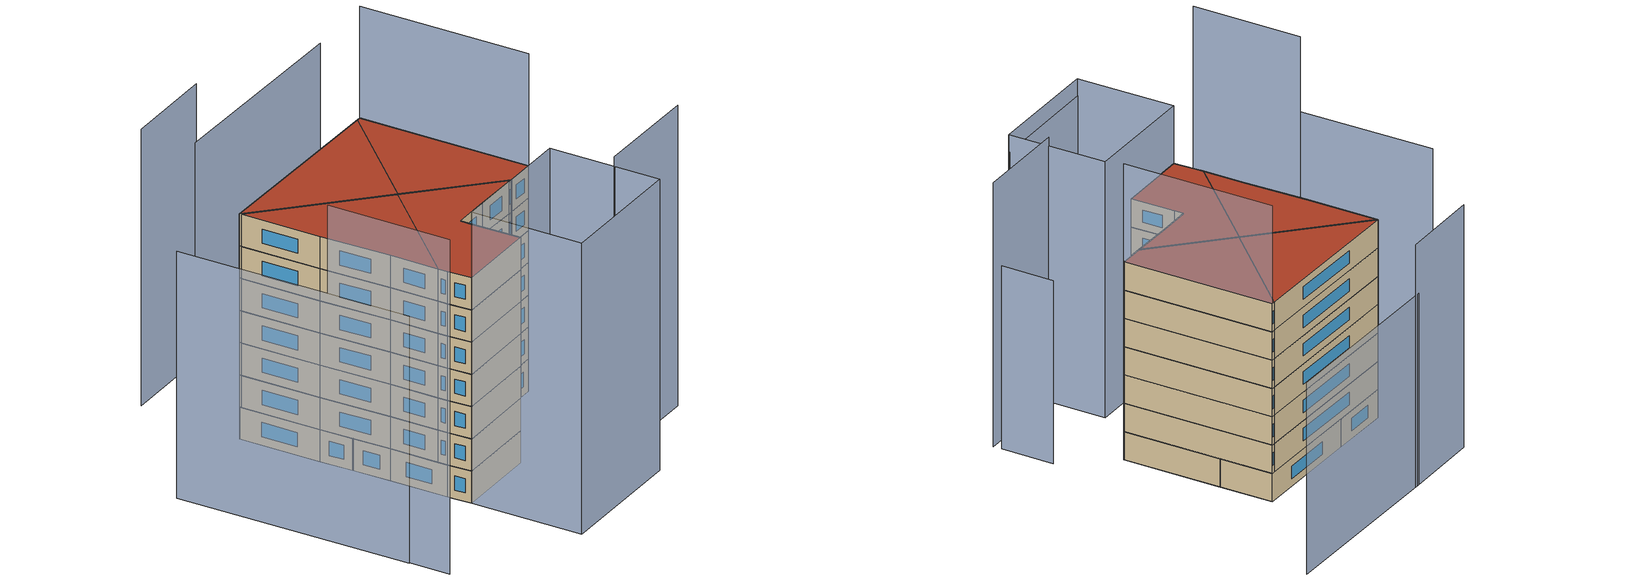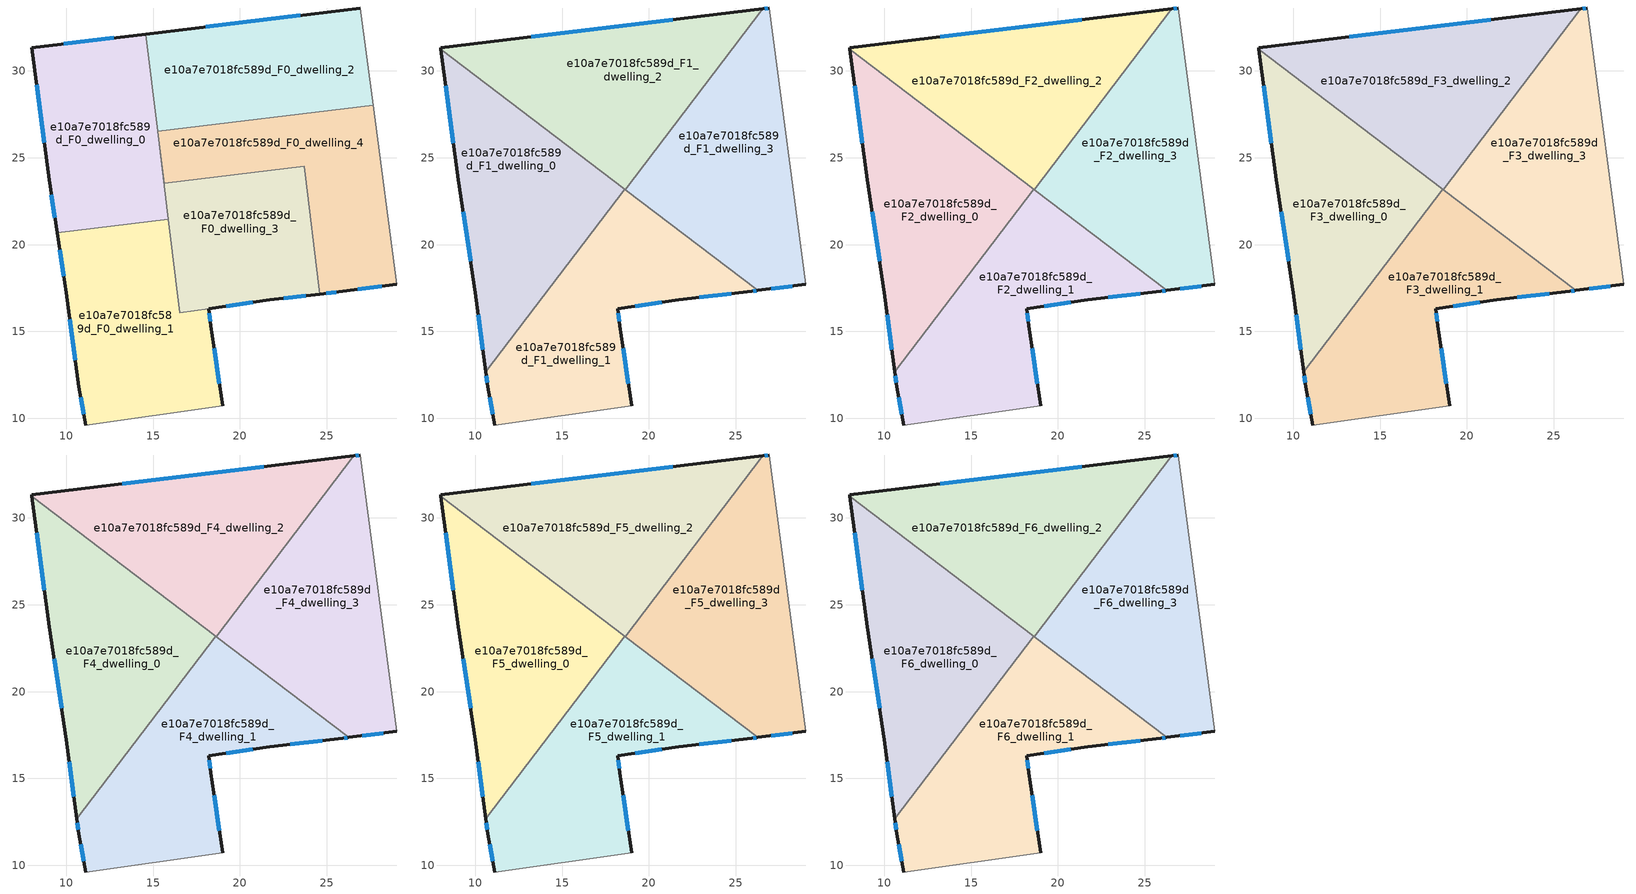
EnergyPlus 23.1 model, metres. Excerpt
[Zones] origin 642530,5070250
e10a7e7018fc589d_F0_dwelling_0
 floor ground (EU_floor_Construction): 15.88,21.47 14.58,32.13 8.01,31.33 9.01,23.72 9.48,20.69 z0
 wall outside (EU_wall_Construction): 9.48,20.69 9.01,23.72 8.01,31.33 14.58,32.13 z0:3
 wall to e10a7e7018fc589d_F0_dwelling_1 (EU_wall_Construction): 15.88,21.47 9.48,20.69 z0:3
 wall to e10a7e7018fc589d_F0_dwelling_2 (EU_wall_Construction): 14.58,32.13 15.26,26.52 z0:3
 wall to e10a7e7018fc589d_F0_dwelling_3 (EU_wall_Construction): 15.26,26.52 15.87,21.47 z0:3
 window (EU_Window_Construction): 9.35,21.54 9.14,22.88 / 8.73,25.86 8.29,29.2 / 9.85,31.55 12.74,31.91 z0.84:2.16
e10a7e7018fc589d_F0_dwelling_1
 floor ground (EU_floor_Construction): 19.01,10.71 18.31,15.32 18.21,16.32 16.53,16.08 15.88,21.47 9.48,20.69 10.01,17.22 10.71,11.82 11.11,9.62 z0
 wall outside (EU_wall_Construction): 11.11,9.62 10.71,11.82 10.01,17.22 9.48,20.69 / 18.21,16.32 18.31,15.32 19.01,10.71 z0:3
 wall adiabatic (EU_wall_Construction): 19.01,10.71 11.11,9.62 z0:3
 wall to e10a7e7018fc589d_F0_dwelling_3 (EU_wall_Construction): 15.88,21.47 16.53,16.08 18.21,16.32 z0:3
 window (EU_Window_Construction): 18.51,14.03 18.82,12 / 11,10.23 10.82,11.2 / 10.51,13.33 10.21,15.71 / 9.86,18.19 9.63,19.72 / 18.24,16.04 18.29,15.6 z0.84:2.16
e10a7e7018fc589d_F0_dwelling_2
 floor ground (EU_floor_Construction): 27.67,28.03 26.93,33.63 14.58,32.13 15.26,26.52 z0
 wall outside (EU_wall_Construction): 14.58,32.13 26.93,33.63 z0:3
 wall adiabatic (EU_wall_Construction): 26.93,33.63 27.67,28.03 z0:3
 wall to e10a7e7018fc589d_F0_dwelling_4 (EU_wall_Construction): 27.67,28.03 15.26,26.52 z0:3
 window (EU_Window_Construction): 18.04,32.55 23.47,33.21 z0.84:2.16
e10a7e7018fc589d_F0_dwelling_3
 floor ground (EU_floor_Construction): 24.59,17.16 23.7,24.52 15.62,23.54 15.26,26.52 16.53,16.08 21.72,16.82 z0
 wall outside (EU_wall_Construction): 24.59,17.16 21.72,16.82 18.21,16.32 z0:3
 wall to e10a7e7018fc589d_F0_dwelling_4 (EU_wall_Construction): 15.26,26.52 15.62,23.54 23.7,24.52 24.59,17.16 z0:3
 window (EU_Window_Construction): 23.79,17.06 22.52,16.91 / 20.74,16.68 19.2,16.46 z0.84:2.16
e10a7e7018fc589d_F0_dwelling_4
 floor ground (EU_floor_Construction): 29.02,17.71 27.67,28.03 15.26,26.52 15.62,23.54 23.7,24.52 24.59,17.16 25.92,17.32 z0
 wall outside (EU_wall_Construction): 29.02,17.71 25.92,17.32 24.59,17.16 z0:3
 wall adiabatic (EU_wall_Construction): 27.67,28.03 29.02,17.71 z0:3
 window (EU_Window_Construction): 28.15,17.6 26.79,17.43 / 25.55,17.27 24.96,17.2 z0.84:2.16
e10a7e7018fc589d_F1_dwelling_0
 floor to e10a7e7018fc589d_F0_dwelling_0 (EU_floor_Construction): 15.88,21.47 15.37,25.66 8.02,31.26 9.01,23.72 9.48,20.69 z3
 floor to e10a7e7018fc589d_F0_dwelling_1 (EU_floor_Construction): 10.6,12.69 16.07,19.87 15.88,21.47 9.48,20.69 10.01,17.22 z3
 floor to e10a7e7018fc589d_F0_dwelling_3 (EU_floor_Construction): 16.07,19.87 18.6,23.2 17.81,23.8 15.62,23.54 15.37,25.66 z3
 floor to e10a7e7018fc589d_F0_dwelling_4 (EU_floor_Construction): 17.81,23.8 15.37,25.66 15.62,23.54 z3
 wall outside (EU_wall_Construction): 10.6,12.69 10.01,17.22 9.01,23.72 8.02,31.26 z3:6
 wall to e10a7e7018fc589d_F1_dwelling_1 (EU_wall_Construction): 18.6,23.2 10.6,12.69 z3:6
 wall to e10a7e7018fc589d_F1_dwelling_2 (EU_wall_Construction): 8.02,31.26 18.6,23.2 z3:6
 window (EU_Window_Construction): 10.43,13.96 10.17,15.95 / 9.73,19.04 9.29,21.9 / 8.73,25.84 8.3,29.15 z3.84:5.16
e10a7e7018fc589d_F1_dwelling_1
 floor to e10a7e7018fc589d_F0_dwelling_1 (EU_floor_Construction): 19.01,10.71 18.31,15.32 18.21,16.32 16.53,16.08 16.07,19.87 10.6,12.69 10.71,11.82 11.11,9.62 z3
 floor to e10a7e7018fc589d_F0_dwelling_3 (EU_floor_Construction): 24.59,17.16 24.39,18.79 18.6,23.2 16.07,19.87 16.53,16.08 21.72,16.82 z3
 floor to e10a7e7018fc589d_F0_dwelling_4 (EU_floor_Construction): 26.27,17.36 24.39,18.79 24.59,17.16 25.92,17.32 z3
 wall outside (EU_wall_Construction): 11.11,9.62 10.71,11.82 10.6,12.69 / 26.27,17.36 25.92,17.32 21.72,16.82 18.21,16.32 18.31,15.32 19.01,10.71 z3:6
 wall adiabatic (EU_wall_Construction): 19.01,10.71 11.11,9.62 z3:6
 wall to e10a7e7018fc589d_F1_dwelling_3 (EU_wall_Construction): 18.64,23.17 26.27,17.36 z3:6
 wall to e10a7e7018fc589d_F1_dwelling_2 (EU_wall_Construction): 18.6,23.2 18.64,23.17 z3:6
 window (EU_Window_Construction): 20.74,16.68 19.2,16.46 / 18.24,16.04 18.29,15.6 / 18.51,14.03 18.82,12 / 11,10.23 10.82,11.2 / 10.68,12.06 10.63,12.44 / 26.17,17.35 26.02,17.33 / 24.74,17.18 22.9,16.96 z3.84:5.16
e10a7e7018fc589d_F1_dwelling_2
 floor to e10a7e7018fc589d_F0_dwelling_2 (EU_floor_Construction): 21.79,27.31 26.56,33.58 14.58,32.13 15.26,26.52 z3
 floor to e10a7e7018fc589d_F0_dwelling_0 (EU_floor_Construction): 15.37,25.66 14.58,32.13 8.01,31.33 8.02,31.26 z3
 floor to e10a7e7018fc589d_F0_dwelling_4 (EU_floor_Construction): 19.25,23.98 21.79,27.31 15.26,26.52 15.37,25.66 17.81,23.8 z3
 floor to e10a7e7018fc589d_F0_dwelling_3 (EU_floor_Construction): 18.64,23.17 19.25,23.98 17.81,23.8 z3
 wall outside (EU_wall_Construction): 8.02,31.26 8.01,31.33 26.56,33.58 z3:6
 wall to e10a7e7018fc589d_F1_dwelling_3 (EU_wall_Construction): 26.56,33.58 18.64,23.17 z3:6
 window (EU_Window_Construction): 13.21,31.96 21.37,32.95 z3.84:5.16
e10a7e7018fc589d_F1_dwelling_3
 floor to e10a7e7018fc589d_F0_dwelling_3 (EU_floor_Construction): 24.39,18.79 23.7,24.52 19.25,23.98 18.64,23.17 z3
 floor to e10a7e7018fc589d_F0_dwelling_4 (EU_floor_Construction): 29.02,17.71 27.67,28.03 21.79,27.31 19.25,23.98 23.7,24.52 24.39,18.79 26.27,17.36 z3
 floor to e10a7e7018fc589d_F0_dwelling_2 (EU_floor_Construction): 27.67,28.03 26.93,33.63 26.56,33.58 21.79,27.31 z3
 wall outside (EU_wall_Construction): 26.56,33.58 26.93,33.63 / 29.02,17.71 26.27,17.36 z3:6
 wall adiabatic (EU_wall_Construction): 26.93,33.63 29.02,17.71 z3:6
 window (EU_Window_Construction): 26.67,33.6 26.83,33.61 / 28.25,17.62 27.04,17.46 z3.84:5.16
e10a7e7018fc589d_F2_dwelling_0
 floor to e10a7e7018fc589d_F1_dwelling_0 (EU_floor_Construction): 10.6,12.69 18.6,23.2 8.02,31.26 9.01,23.72 10.01,17.22 z6
 wall outside (EU_wall_Construction): 10.6,12.69 10.01,17.22 9.01,23.72 8.02,31.26 z6:9
 wall to e10a7e7018fc589d_F2_dwelling_1 (EU_wall_Construction): 18.6,23.2 10.6,12.69 z6:9
 wall to e10a7e7018fc589d_F2_dwelling_2 (EU_wall_Construction): 8.02,31.26 18.6,23.2 z6:9
 window (EU_Window_Construction): 10.43,13.96 10.17,15.95 / 9.73,19.04 9.29,21.9 / 8.73,25.84 8.3,29.15 z6.84:8.16
e10a7e7018fc589d_F2_dwelling_1
 floor to e10a7e7018fc589d_F1_dwelling_1 (EU_floor_Construction): 19.01,10.71 18.31,15.32 18.21,16.32 21.72,16.82 25.92,17.32 26.27,17.36 18.6,23.2 10.6,12.69 10.71,11.82 11.11,9.62 z6
 wall outside (EU_wall_Construction): 11.11,9.62 10.71,11.82 10.6,12.69 / 26.27,17.36 25.92,17.32 21.72,16.82 18.21,16.32 18.31,15.32 19.01,10.71 z6:9
 wall adiabatic (EU_wall_Construction): 19.01,10.71 11.11,9.62 z6:9
 wall to e10a7e7018fc589d_F2_dwelling_3 (EU_wall_Construction): 18.64,23.17 26.27,17.36 z6:9
 wall to e10a7e7018fc589d_F2_dwelling_2 (EU_wall_Construction): 18.6,23.2 18.64,23.17 z6:9
 window (EU_Window_Construction): 20.74,16.68 19.2,16.46 / 18.24,16.04 18.29,15.6 / 18.51,14.03 18.82,12 / 11,10.23 10.82,11.2 / 10.68,12.06 10.63,12.44 / 26.17,17.35 26.02,17.33 / 24.74,17.18 22.9,16.96 z6.84:8.16
e10a7e7018fc589d_F2_dwelling_2
 floor to e10a7e7018fc589d_F1_dwelling_2 (EU_floor_Construction): 18.64,23.17 26.56,33.58 8.01,31.33 8.02,31.26 z6
 wall outside (EU_wall_Construction): 8.02,31.26 8.01,31.33 26.56,33.58 z6:9
 wall to e10a7e7018fc589d_F2_dwelling_3 (EU_wall_Construction): 26.56,33.58 18.64,23.17 z6:9
 window (EU_Window_Construction): 13.21,31.96 21.37,32.95 z6.84:8.16
e10a7e7018fc589d_F2_dwelling_3
 floor to e10a7e7018fc589d_F1_dwelling_3 (EU_floor_Construction): 29.02,17.71 26.93,33.63 26.56,33.58 18.64,23.17 26.27,17.36 z6
 wall outside (EU_wall_Construction): 26.56,33.58 26.93,33.63 / 29.02,17.71 26.27,17.36 z6:9
 wall adiabatic (EU_wall_Construction): 26.93,33.63 29.02,17.71 z6:9
 window (EU_Window_Construction): 26.67,33.6 26.83,33.61 / 28.25,17.62 27.04,17.46 z6.84:8.16
e10a7e7018fc589d_F3_dwelling_0
 floor to e10a7e7018fc589d_F2_dwelling_0 (EU_floor_Construction): 10.6,12.69 18.6,23.2 8.02,31.26 9.01,23.72 10.01,17.22 z9
 wall outside (EU_wall_Construction): 10.6,12.69 10.01,17.22 9.01,23.72 8.02,31.26 z9:12
 wall to e10a7e7018fc589d_F3_dwelling_1 (EU_wall_Construction): 18.6,23.2 10.6,12.69 z9:12
 wall to e10a7e7018fc589d_F3_dwelling_2 (EU_wall_Construction): 8.02,31.26 18.6,23.2 z9:12
 window (EU_Window_Construction): 10.43,13.96 10.17,15.95 / 9.73,19.04 9.29,21.9 / 8.73,25.84 8.3,29.15 z9.84:11.16
e10a7e7018fc589d_F3_dwelling_1
 floor to e10a7e7018fc589d_F2_dwelling_1 (EU_floor_Construction): 19.01,10.71 18.31,15.32 18.21,16.32 21.72,16.82 25.92,17.32 26.27,17.36 18.6,23.2 10.6,12.69 10.71,11.82 11.11,9.62 z9
 wall outside (EU_wall_Construction): 11.11,9.62 10.71,11.82 10.6,12.69 / 26.27,17.36 25.92,17.32 21.72,16.82 18.21,16.32 18.31,15.32 19.01,10.71 z9:12
 wall adiabatic (EU_wall_Construction): 19.01,10.71 11.11,9.62 z9:12
 wall to e10a7e7018fc589d_F3_dwelling_3 (EU_wall_Construction): 18.64,23.17 26.27,17.36 z9:12
 wall to e10a7e7018fc589d_F3_dwelling_2 (EU_wall_Construction): 18.6,23.2 18.64,23.17 z9:12
 window (EU_Window_Construction): 20.74,16.68 19.2,16.46 / 18.24,16.04 18.29,15.6 / 18.51,14.03 18.82,12 / 11,10.23 10.82,11.2 / 10.68,12.06 10.63,12.44 / 26.17,17.35 26.02,17.33 / 24.74,17.18 22.9,16.96 z9.84:11.16
e10a7e7018fc589d_F3_dwelling_2
 floor to e10a7e7018fc589d_F2_dwelling_2 (EU_floor_Construction): 18.64,23.17 26.56,33.58 8.01,31.33 8.02,31.26 z9
 wall outside (EU_wall_Construction): 8.02,31.26 8.01,31.33 26.56,33.58 z9:12
 wall to e10a7e7018fc589d_F3_dwelling_3 (EU_wall_Construction): 26.56,33.58 18.64,23.17 z9:12
 window (EU_Window_Construction): 13.21,31.96 21.37,32.95 z9.84:11.16
e10a7e7018fc589d_F3_dwelling_3
 floor to e10a7e7018fc589d_F2_dwelling_3 (EU_floor_Construction): 29.02,17.71 26.93,33.63 26.56,33.58 18.64,23.17 26.27,17.36 z9
 wall outside (EU_wall_Construction): 26.56,33.58 26.93,33.63 / 29.02,17.71 26.27,17.36 z9:12
 wall adiabatic (EU_wall_Construction): 26.93,33.63 29.02,17.71 z9:12
 window (EU_Window_Construction): 26.67,33.6 26.83,33.61 / 28.25,17.62 27.04,17.46 z9.84:11.16
e10a7e7018fc589d_F4_dwelling_0
 floor to e10a7e7018fc589d_F3_dwelling_0 (EU_floor_Construction): 10.6,12.69 18.6,23.2 8.02,31.26 9.01,23.72 10.01,17.22 z12
 wall outside (EU_wall_Construction): 10.6,12.69 10.01,17.22 9.01,23.72 8.02,31.26 z12:15
 wall to e10a7e7018fc589d_F4_dwelling_1 (EU_wall_Construction): 18.6,23.2 10.6,12.69 z12:15
 wall to e10a7e7018fc589d_F4_dwelling_2 (EU_wall_Construction): 8.02,31.26 18.6,23.2 z12:15
 window (EU_Window_Construction): 10.43,13.96 10.17,15.95 / 9.73,19.04 9.29,21.9 / 8.73,25.84 8.3,29.15 z12.84:14.16
e10a7e7018fc589d_F4_dwelling_1
 floor to e10a7e7018fc589d_F3_dwelling_1 (EU_floor_Construction): 19.01,10.71 18.31,15.32 18.21,16.32 21.72,16.82 25.92,17.32 26.27,17.36 18.6,23.2 10.6,12.69 10.71,11.82 11.11,9.62 z12
 wall outside (EU_wall_Construction): 11.11,9.62 10.71,11.82 10.6,12.69 / 26.27,17.36 25.92,17.32 21.72,16.82 18.21,16.32 18.31,15.32 19.01,10.71 z12:15
 wall adiabatic (EU_wall_Construction): 19.01,10.71 11.11,9.62 z12:15
 wall to e10a7e7018fc589d_F4_dwelling_3 (EU_wall_Construction): 18.64,23.17 26.27,17.36 z12:15
 wall to e10a7e7018fc589d_F4_dwelling_2 (EU_wall_Construction): 18.6,23.2 18.64,23.17 z12:15
 window (EU_Window_Construction): 20.74,16.68 19.2,16.46 / 18.24,16.04 18.29,15.6 / 18.51,14.03 18.82,12 / 11,10.23 10.82,11.2 / 10.68,12.06 10.63,12.44 / 26.17,17.35 26.02,17.33 / 24.74,17.18 22.9,16.96 z12.84:14.16
e10a7e7018fc589d_F4_dwelling_2
 floor to e10a7e7018fc589d_F3_dwelling_2 (EU_floor_Construction): 18.64,23.17 26.56,33.58 8.01,31.33 8.02,31.26 z12
 wall outside (EU_wall_Construction): 8.02,31.26 8.01,31.33 26.56,33.58 z12:15
 wall to e10a7e7018fc589d_F4_dwelling_3 (EU_wall_Construction): 26.56,33.58 18.64,23.17 z12:15
 window (EU_Window_Construction): 13.21,31.96 21.37,32.95 z12.84:14.16
e10a7e7018fc589d_F4_dwelling_3
 floor to e10a7e7018fc589d_F3_dwelling_3 (EU_floor_Construction): 29.02,17.71 26.93,33.63 26.56,33.58 18.64,23.17 26.27,17.36 z12
 wall outside (EU_wall_Construction): 26.56,33.58 26.93,33.63 / 29.02,17.71 26.27,17.36 z12:15
 wall adiabatic (EU_wall_Construction): 26.93,33.63 29.02,17.71 z12:15
 window (EU_Window_Construction): 26.67,33.6 26.83,33.61 / 28.25,17.62 27.04,17.46 z12.84:14.16
e10a7e7018fc589d_F5_dwelling_0
 floor to e10a7e7018fc589d_F4_dwelling_0 (EU_floor_Construction): 10.6,12.69 18.6,23.2 8.02,31.26 9.01,23.72 10.01,17.22 z15
 wall outside (EU_wall_Construction): 10.6,12.69 10.01,17.22 9.01,23.72 8.02,31.26 z15:18
 wall to e10a7e7018fc589d_F5_dwelling_1 (EU_wall_Construction): 18.6,23.2 10.6,12.69 z15:18
 wall to e10a7e7018fc589d_F5_dwelling_2 (EU_wall_Construction): 8.02,31.26 18.6,23.2 z15:18
 window (EU_Window_Construction): 10.43,13.96 10.17,15.95 / 9.73,19.04 9.29,21.9 / 8.73,25.84 8.3,29.15 z15.84:17.16
e10a7e7018fc589d_F5_dwelling_1
 floor to e10a7e7018fc589d_F4_dwelling_1 (EU_floor_Construction): 19.01,10.71 18.31,15.32 18.21,16.32 21.72,16.82 25.92,17.32 26.27,17.36 18.6,23.2 10.6,12.69 10.71,11.82 11.11,9.62 z15
 wall outside (EU_wall_Construction): 11.11,9.62 10.71,11.82 10.6,12.69 / 26.27,17.36 25.92,17.32 21.72,16.82 18.21,16.32 18.31,15.32 19.01,10.71 z15:18
 wall adiabatic (EU_wall_Construction): 19.01,10.71 11.11,9.62 z15:18
 wall to e10a7e7018fc589d_F5_dwelling_3 (EU_wall_Construction): 18.64,23.17 26.27,17.36 z15:18
 wall to e10a7e7018fc589d_F5_dwelling_2 (EU_wall_Construction): 18.6,23.2 18.64,23.17 z15:18
 window (EU_Window_Construction): 20.74,16.68 19.2,16.46 / 18.24,16.04 18.29,15.6 / 18.51,14.03 18.82,12 / 11,10.23 10.82,11.2 / 10.68,12.06 10.63,12.44 / 26.17,17.35 26.02,17.33 / 24.74,17.18 22.9,16.96 z15.84:17.16
e10a7e7018fc589d_F5_dwelling_2
 floor to e10a7e7018fc589d_F4_dwelling_2 (EU_floor_Construction): 18.64,23.17 26.56,33.58 8.01,31.33 8.02,31.26 z15
 wall outside (EU_wall_Construction): 8.02,31.26 8.01,31.33 26.56,33.58 z15:18
 wall to e10a7e7018fc589d_F5_dwelling_3 (EU_wall_Construction): 26.56,33.58 18.64,23.17 z15:18
 window (EU_Window_Construction): 13.21,31.96 21.37,32.95 z15.84:17.16
e10a7e7018fc589d_F5_dwelling_3
 floor to e10a7e7018fc589d_F4_dwelling_3 (EU_floor_Construction): 29.02,17.71 26.93,33.63 26.56,33.58 18.64,23.17 26.27,17.36 z15
 wall outside (EU_wall_Construction): 26.56,33.58 26.93,33.63 / 29.02,17.71 26.27,17.36 z15:18
 wall adiabatic (EU_wall_Construction): 26.93,33.63 29.02,17.71 z15:18
 window (EU_Window_Construction): 26.67,33.6 26.83,33.61 / 28.25,17.62 27.04,17.46 z15.84:17.16
e10a7e7018fc589d_F6_dwelling_0
 floor to e10a7e7018fc589d_F5_dwelling_0 (EU_floor_Construction): 10.6,12.69 18.6,23.2 8.02,31.26 9.01,23.72 10.01,17.22 z18
 wall outside (EU_wall_Construction): 10.6,12.69 10.01,17.22 9.01,23.72 8.02,31.26 z18:21
 wall to e10a7e7018fc589d_F6_dwelling_1 (EU_wall_Construction): 18.6,23.2 10.6,12.69 z18:21
 wall to e10a7e7018fc589d_F6_dwelling_2 (EU_wall_Construction): 8.02,31.26 18.6,23.2 z18:21
 window (EU_Window_Construction): 10.43,13.96 10.17,15.95 / 9.73,19.04 9.29,21.9 / 8.73,25.84 8.3,29.15 z18.84:20.16
 roof outside (EU_roof_Construction): 18.6,23.2 10.6,12.69 10.01,17.22 9.01,23.72 8.02,31.26 z21
e10a7e7018fc589d_F6_dwelling_1
 floor to e10a7e7018fc589d_F5_dwelling_1 (EU_floor_Construction): 19.01,10.71 18.31,15.32 18.21,16.32 21.72,16.82 25.92,17.32 26.27,17.36 18.6,23.2 10.6,12.69 10.71,11.82 11.11,9.62 z18
 wall outside (EU_wall_Construction): 11.11,9.62 10.71,11.82 10.6,12.69 / 26.27,17.36 25.92,17.32 21.72,16.82 18.21,16.32 18.31,15.32 19.01,10.71 z18:21
 wall adiabatic (EU_wall_Construction): 19.01,10.71 11.11,9.62 z18:21
 wall to e10a7e7018fc589d_F6_dwelling_3 (EU_wall_Construction): 18.64,23.17 26.27,17.36 z18:21
 wall to e10a7e7018fc589d_F6_dwelling_2 (EU_wall_Construction): 18.6,23.2 18.64,23.17 z18:21
 window (EU_Window_Construction): 20.74,16.68 19.2,16.46 / 18.24,16.04 18.29,15.6 / 18.51,14.03 18.82,12 / 11,10.23 10.82,11.2 / 10.68,12.06 10.63,12.44 / 26.17,17.35 26.02,17.33 / 24.74,17.18 22.9,16.96 z18.84:20.16
 roof outside (EU_roof_Construction): 26.27,17.36 25.92,17.32 21.72,16.82 18.21,16.32 18.31,15.32 19.01,10.71 11.11,9.62 10.71,11.82 10.6,12.69 18.6,23.2 z21
e10a7e7018fc589d_F6_dwelling_2
 floor to e10a7e7018fc589d_F5_dwelling_2 (EU_floor_Construction): 18.64,23.17 26.56,33.58 8.01,31.33 8.02,31.26 z18
 wall outside (EU_wall_Construction): 8.02,31.26 8.01,31.33 26.56,33.58 z18:21
 wall to e10a7e7018fc589d_F6_dwelling_3 (EU_wall_Construction): 26.56,33.58 18.64,23.17 z18:21
 window (EU_Window_Construction): 13.21,31.96 21.37,32.95 z18.84:20.16
 roof outside (EU_roof_Construction): 26.56,33.58 18.64,23.17 8.02,31.26 8.01,31.33 z21
e10a7e7018fc589d_F6_dwelling_3
 floor to e10a7e7018fc589d_F5_dwelling_3 (EU_floor_Construction): 29.02,17.71 26.93,33.63 26.56,33.58 18.64,23.17 26.27,17.36 z18
 wall outside (EU_wall_Construction): 26.56,33.58 26.93,33.63 / 29.02,17.71 26.27,17.36 z18:21
 wall adiabatic (EU_wall_Construction): 26.93,33.63 29.02,17.71 z18:21
 window (EU_Window_Construction): 26.67,33.6 26.83,33.61 / 28.25,17.62 27.04,17.46 z18.84:20.16
 roof outside (EU_roof_Construction): 26.93,33.63 29.02,17.71 26.27,17.36 18.64,23.17 26.56,33.58 z21
shading: 12.51,-0.59 25,1.12 z0:25.3; 24.41,5.25 34.52,6.61 z0:28; 23.61,11.34 25.02,1 / 25.02,1 12.51,-0.69 / 12.51,-0.69 11.1,9.64 / 11.1,9.64 23.61,11.34 z0:27.1; 34.33,7.47 33.63,13.01 z0:19.4; 29.02,17.71 26.93,33.63 z0:31.4; -0.92,15.15 0.54,3.65 z0:31.1; -3.01,29.15 -0.09,7.39 z0:23; 16.49,42.37 7.63,41.15 z0:25.7; 35.97,44.75 15.91,42.3 z0:20.3
[Building]
EU S2 Campaign: North Axis=0; Terrain=City; Solar Distribution=FullExterior
[Site:Location]
Lyon-Bron: Latitude=45.75; Longitude=5; Time Zone=1; Elevation=198
[SizingPeriod:WeatherFileDays]
AnnualSizingPeriod: Begin Month=1; Begin Day of Month=1; End Month=12; End Day of Month=31; Day of Week for Start Day=Monday; Use Weather File Daylight Saving Period=No; Use Weather File Rain and Snow Indicators=No
[MATERIAL]
EU_InternalMass_Material: Roughness=MediumRough; Thickness=0.1; Conductivity=1; Density=1800; Specific Heat=900; Thermal Absorptance=0.9; Solar Absorptance=0.7; Visible Absorptance=0.7
[MATERIAL:NOMASS] Roughness=MediumRough; Thermal Absorptance=0.9; Solar Absorptance=0.7; Visible Absorptance=0.7
Name | Thermal Resistance
EU_wall_NoMass | 0.776494
EU_roof_NoMass | 0.486893
EU_floor_NoMass | 0.421597
[WINDOWMATERIAL:SIMPLEGLAZINGSYSTEM]
EU_Window_SimpleGlazing: UFactor=4.24961; Solar Heat Gain Coefficient=0.83; Visible Transmittance=0.83
[CONSTRUCTION]
EU_wall_Construction: EU_wall_NoMass
EU_roof_Construction: EU_roof_NoMass
EU_floor_Construction: EU_floor_NoMass
EU_InternalMass_Construction: EU_InternalMass_Material
EU_Window_Construction: EU_Window_SimpleGlazing
[ZONE] Type=1; Multiplier=1; Ceiling Height=autocalculate; Floor Area=autocalculate; Part of Total Floor Area=Yes
Name | Volume
e10a7e7018fc589d_F0_dwelling_0 | 211.211
e10a7e7018fc589d_F1_dwelling_0; e10a7e7018fc589d_F2_dwelling_0; e10a7e7018fc589d_F3_dwelling_0; e10a7e7018fc589d_F4_dwelling_0; e10a7e7018fc589d_F5_dwelling_0; e10a7e7018fc589d_F6_dwelling_0 | 263.985
e10a7e7018fc589d_F0_dwelling_1 | 240.749
e10a7e7018fc589d_F1_dwelling_1; e10a7e7018fc589d_F2_dwelling_1; e10a7e7018fc589d_F3_dwelling_1; e10a7e7018fc589d_F4_dwelling_1; e10a7e7018fc589d_F5_dwelling_1; e10a7e7018fc589d_F6_dwelling_1 | 264.019
e10a7e7018fc589d_F0_dwelling_2 | 211.195
e10a7e7018fc589d_F1_dwelling_2; e10a7e7018fc589d_F2_dwelling_2; e10a7e7018fc589d_F3_dwelling_2; e10a7e7018fc589d_F4_dwelling_2; e10a7e7018fc589d_F5_dwelling_2; e10a7e7018fc589d_F6_dwelling_2 | 264.021
e10a7e7018fc589d_F0_dwelling_3 | 181.646
e10a7e7018fc589d_F1_dwelling_3; e10a7e7018fc589d_F2_dwelling_3; e10a7e7018fc589d_F3_dwelling_3; e10a7e7018fc589d_F4_dwelling_3; e10a7e7018fc589d_F5_dwelling_3; e10a7e7018fc589d_F6_dwelling_3 | 263.989
e10a7e7018fc589d_F0_dwelling_4 | 211.202
[INTERNALMASS] Construction=EU_InternalMass_Construction
Name | Zone or ZoneList | Surface Area
e10a7e7018fc589d_F0_dwelling_0_EU_InternalMass | e10a7e7018fc589d_F0_dwelling_0 | 70.4046
e10a7e7018fc589d_F0_dwelling_1_EU_InternalMass | e10a7e7018fc589d_F0_dwelling_1 | 80.2499
e10a7e7018fc589d_F0_dwelling_2_EU_InternalMass | e10a7e7018fc589d_F0_dwelling_2 | 70.3968
e10a7e7018fc589d_F0_dwelling_3_EU_InternalMass | e10a7e7018fc589d_F0_dwelling_3 | 60.55
e10a7e7018fc589d_F0_dwelling_4_EU_InternalMass | e10a7e7018fc589d_F0_dwelling_4 | 70.4006
e10a7e7018fc589d_F1_dwelling_0_EU_InternalMass | e10a7e7018fc589d_F1_dwelling_0 | 87.9945
e10a7e7018fc589d_F1_dwelling_1_EU_InternalMass | e10a7e7018fc589d_F1_dwelling_1 | 88.006
e10a7e7018fc589d_F1_dwelling_2_EU_InternalMass | e10a7e7018fc589d_F1_dwelling_2 | 88.0072
e10a7e7018fc589d_F1_dwelling_3_EU_InternalMass | e10a7e7018fc589d_F1_dwelling_3 | 87.9964
e10a7e7018fc589d_F2_dwelling_0_EU_InternalMass | e10a7e7018fc589d_F2_dwelling_0 | 87.9945
e10a7e7018fc589d_F2_dwelling_1_EU_InternalMass | e10a7e7018fc589d_F2_dwelling_1 | 88.006
e10a7e7018fc589d_F2_dwelling_2_EU_InternalMass | e10a7e7018fc589d_F2_dwelling_2 | 88.0072
e10a7e7018fc589d_F2_dwelling_3_EU_InternalMass | e10a7e7018fc589d_F2_dwelling_3 | 87.9964
e10a7e7018fc589d_F3_dwelling_0_EU_InternalMass | e10a7e7018fc589d_F3_dwelling_0 | 87.9945
e10a7e7018fc589d_F3_dwelling_1_EU_InternalMass | e10a7e7018fc589d_F3_dwelling_1 | 88.006
e10a7e7018fc589d_F3_dwelling_2_EU_InternalMass | e10a7e7018fc589d_F3_dwelling_2 | 88.0072
e10a7e7018fc589d_F3_dwelling_3_EU_InternalMass | e10a7e7018fc589d_F3_dwelling_3 | 87.9964
e10a7e7018fc589d_F4_dwelling_0_EU_InternalMass | e10a7e7018fc589d_F4_dwelling_0 | 87.9945
e10a7e7018fc589d_F4_dwelling_1_EU_InternalMass | e10a7e7018fc589d_F4_dwelling_1 | 88.006
e10a7e7018fc589d_F4_dwelling_2_EU_InternalMass | e10a7e7018fc589d_F4_dwelling_2 | 88.0072
e10a7e7018fc589d_F4_dwelling_3_EU_InternalMass | e10a7e7018fc589d_F4_dwelling_3 | 87.9964
e10a7e7018fc589d_F5_dwelling_0_EU_InternalMass | e10a7e7018fc589d_F5_dwelling_0 | 87.9945
e10a7e7018fc589d_F5_dwelling_1_EU_InternalMass | e10a7e7018fc589d_F5_dwelling_1 | 88.006
e10a7e7018fc589d_F5_dwelling_2_EU_InternalMass | e10a7e7018fc589d_F5_dwelling_2 | 88.0072
e10a7e7018fc589d_F5_dwelling_3_EU_InternalMass | e10a7e7018fc589d_F5_dwelling_3 | 87.9964
e10a7e7018fc589d_F6_dwelling_0_EU_InternalMass | e10a7e7018fc589d_F6_dwelling_0 | 87.9945
e10a7e7018fc589d_F6_dwelling_1_EU_InternalMass | e10a7e7018fc589d_F6_dwelling_1 | 88.006
e10a7e7018fc589d_F6_dwelling_2_EU_InternalMass | e10a7e7018fc589d_F6_dwelling_2 | 88.0072
e10a7e7018fc589d_F6_dwelling_3_EU_InternalMass | e10a7e7018fc589d_F6_dwelling_3 | 87.9964
[OTHEREQUIPMENT] Fuel Type=Electricity; Design Level Calculation Method=Watts/Area; Power per Zone Floor Area=1; Fraction Latent=0; Fraction Radiant=0; Fraction Lost=0; Carbon Dioxide Generation Rate=0; EndUse Subcategory=EU_Step8_InternalGains
Name | Zone or ZoneList or Space or SpaceList | Schedule
EU_Step8_InternalGain_e10a7e7018fc589d_F0_dwelling_0_f000 | e10a7e7018fc589d_F0_dwelling_0 | EU_Step8_GainSchedule_e10a7e7018fc589d_F0_dwelling_0_f000
EU_Step8_InternalGain_e10a7e7018fc589d_F0_dwelling_1_f000 | e10a7e7018fc589d_F0_dwelling_1 | EU_Step8_GainSchedule_e10a7e7018fc589d_F0_dwelling_1_f000
EU_Step8_InternalGain_e10a7e7018fc589d_F0_dwelling_2_f000 | e10a7e7018fc589d_F0_dwelling_2 | EU_Step8_GainSchedule_e10a7e7018fc589d_F0_dwelling_2_f000
EU_Step8_InternalGain_e10a7e7018fc589d_F0_dwelling_3_f000 | e10a7e7018fc589d_F0_dwelling_3 | EU_Step8_GainSchedule_e10a7e7018fc589d_F0_dwelling_3_f000
EU_Step8_InternalGain_e10a7e7018fc589d_F0_dwelling_4_f000 | e10a7e7018fc589d_F0_dwelling_4 | EU_Step8_GainSchedule_e10a7e7018fc589d_F0_dwelling_4_f000
EU_Step8_InternalGain_e10a7e7018fc589d_F1_dwelling_0_f000 | e10a7e7018fc589d_F1_dwelling_0 | EU_Step8_GainSchedule_e10a7e7018fc589d_F1_dwelling_0_f000
EU_Step8_InternalGain_e10a7e7018fc589d_F1_dwelling_1_f000 | e10a7e7018fc589d_F1_dwelling_1 | EU_Step8_GainSchedule_e10a7e7018fc589d_F1_dwelling_1_f000
EU_Step8_InternalGain_e10a7e7018fc589d_F1_dwelling_2_f000 | e10a7e7018fc589d_F1_dwelling_2 | EU_Step8_GainSchedule_e10a7e7018fc589d_F1_dwelling_2_f000
EU_Step8_InternalGain_e10a7e7018fc589d_F1_dwelling_3_f000 | e10a7e7018fc589d_F1_dwelling_3 | EU_Step8_GainSchedule_e10a7e7018fc589d_F1_dwelling_3_f000
EU_Step8_InternalGain_e10a7e7018fc589d_F2_dwelling_0_f000 | e10a7e7018fc589d_F2_dwelling_0 | EU_Step8_GainSchedule_e10a7e7018fc589d_F2_dwelling_0_f000
EU_Step8_InternalGain_e10a7e7018fc589d_F2_dwelling_1_f000 | e10a7e7018fc589d_F2_dwelling_1 | EU_Step8_GainSchedule_e10a7e7018fc589d_F2_dwelling_1_f000
EU_Step8_InternalGain_e10a7e7018fc589d_F2_dwelling_2_f000 | e10a7e7018fc589d_F2_dwelling_2 | EU_Step8_GainSchedule_e10a7e7018fc589d_F2_dwelling_2_f000
EU_Step8_InternalGain_e10a7e7018fc589d_F2_dwelling_3_f000 | e10a7e7018fc589d_F2_dwelling_3 | EU_Step8_GainSchedule_e10a7e7018fc589d_F2_dwelling_3_f000
EU_Step8_InternalGain_e10a7e7018fc589d_F3_dwelling_0_f000 | e10a7e7018fc589d_F3_dwelling_0 | EU_Step8_GainSchedule_e10a7e7018fc589d_F3_dwelling_0_f000
EU_Step8_InternalGain_e10a7e7018fc589d_F3_dwelling_1_f000 | e10a7e7018fc589d_F3_dwelling_1 | EU_Step8_GainSchedule_e10a7e7018fc589d_F3_dwelling_1_f000
EU_Step8_InternalGain_e10a7e7018fc589d_F3_dwelling_2_f000 | e10a7e7018fc589d_F3_dwelling_2 | EU_Step8_GainSchedule_e10a7e7018fc589d_F3_dwelling_2_f000
EU_Step8_InternalGain_e10a7e7018fc589d_F3_dwelling_3_f000 | e10a7e7018fc589d_F3_dwelling_3 | EU_Step8_GainSchedule_e10a7e7018fc589d_F3_dwelling_3_f000
EU_Step8_InternalGain_e10a7e7018fc589d_F4_dwelling_0_f000 | e10a7e7018fc589d_F4_dwelling_0 | EU_Step8_GainSchedule_e10a7e7018fc589d_F4_dwelling_0_f000
EU_Step8_InternalGain_e10a7e7018fc589d_F4_dwelling_1_f000 | e10a7e7018fc589d_F4_dwelling_1 | EU_Step8_GainSchedule_e10a7e7018fc589d_F4_dwelling_1_f000
EU_Step8_InternalGain_e10a7e7018fc589d_F4_dwelling_2_f000 | e10a7e7018fc589d_F4_dwelling_2 | EU_Step8_GainSchedule_e10a7e7018fc589d_F4_dwelling_2_f000
EU_Step8_InternalGain_e10a7e7018fc589d_F4_dwelling_3_f000 | e10a7e7018fc589d_F4_dwelling_3 | EU_Step8_GainSchedule_e10a7e7018fc589d_F4_dwelling_3_f000
EU_Step8_InternalGain_e10a7e7018fc589d_F5_dwelling_0_f000 | e10a7e7018fc589d_F5_dwelling_0 | EU_Step8_GainSchedule_e10a7e7018fc589d_F5_dwelling_0_f000
EU_Step8_InternalGain_e10a7e7018fc589d_F5_dwelling_1_f000 | e10a7e7018fc589d_F5_dwelling_1 | EU_Step8_GainSchedule_e10a7e7018fc589d_F5_dwelling_1_f000
EU_Step8_InternalGain_e10a7e7018fc589d_F5_dwelling_2_f000 | e10a7e7018fc589d_F5_dwelling_2 | EU_Step8_GainSchedule_e10a7e7018fc589d_F5_dwelling_2_f000
EU_Step8_InternalGain_e10a7e7018fc589d_F5_dwelling_3_f000 | e10a7e7018fc589d_F5_dwelling_3 | EU_Step8_GainSchedule_e10a7e7018fc589d_F5_dwelling_3_f000
EU_Step8_InternalGain_e10a7e7018fc589d_F6_dwelling_0_f000 | e10a7e7018fc589d_F6_dwelling_0 | EU_Step8_GainSchedule_e10a7e7018fc589d_F6_dwelling_0_f000
EU_Step8_InternalGain_e10a7e7018fc589d_F6_dwelling_1_f000 | e10a7e7018fc589d_F6_dwelling_1 | EU_Step8_GainSchedule_e10a7e7018fc589d_F6_dwelling_1_f000
EU_Step8_InternalGain_e10a7e7018fc589d_F6_dwelling_2_f000 | e10a7e7018fc589d_F6_dwelling_2 | EU_Step8_GainSchedule_e10a7e7018fc589d_F6_dwelling_2_f000
EU_Step8_InternalGain_e10a7e7018fc589d_F6_dwelling_3_f000 | e10a7e7018fc589d_F6_dwelling_3 | EU_Step8_GainSchedule_e10a7e7018fc589d_F6_dwelling_3_f000
[ZONEVENTILATION:DESIGNFLOWRATE] Schedule=EU_AlwaysOn; Design Flow Rate Calculation Method=AirChanges/Hour; Air Changes per Hour=0.693814; Ventilation Type=Natural; Fan Pressure Rise=0; Fan Total Efficiency=1; Constant Term Coefficient=1; Temperature Term Coefficient=0; Velocity Term Coefficient=0; Velocity Squared Term Coefficient=0; Minimum Indoor Temperature=-100; Maximum Indoor Temperature=100; Delta Temperature=-100; Minimum Outdoor Temperature=-100; Maximum Outdoor Temperature=100; Maximum Wind Speed=40
Name | Zone or ZoneList or Space or SpaceList
EU_ConstantAir_e10a7e7018fc589d_F0_dwelling_0 | e10a7e7018fc589d_F0_dwelling_0
EU_ConstantAir_e10a7e7018fc589d_F0_dwelling_1 | e10a7e7018fc589d_F0_dwelling_1
EU_ConstantAir_e10a7e7018fc589d_F0_dwelling_2 | e10a7e7018fc589d_F0_dwelling_2
EU_ConstantAir_e10a7e7018fc589d_F0_dwelling_3 | e10a7e7018fc589d_F0_dwelling_3
EU_ConstantAir_e10a7e7018fc589d_F0_dwelling_4 | e10a7e7018fc589d_F0_dwelling_4
EU_ConstantAir_e10a7e7018fc589d_F1_dwelling_0 | e10a7e7018fc589d_F1_dwelling_0
EU_ConstantAir_e10a7e7018fc589d_F1_dwelling_1 | e10a7e7018fc589d_F1_dwelling_1
EU_ConstantAir_e10a7e7018fc589d_F1_dwelling_2 | e10a7e7018fc589d_F1_dwelling_2
EU_ConstantAir_e10a7e7018fc589d_F1_dwelling_3 | e10a7e7018fc589d_F1_dwelling_3
EU_ConstantAir_e10a7e7018fc589d_F2_dwelling_0 | e10a7e7018fc589d_F2_dwelling_0
EU_ConstantAir_e10a7e7018fc589d_F2_dwelling_1 | e10a7e7018fc589d_F2_dwelling_1
EU_ConstantAir_e10a7e7018fc589d_F2_dwelling_2 | e10a7e7018fc589d_F2_dwelling_2
EU_ConstantAir_e10a7e7018fc589d_F2_dwelling_3 | e10a7e7018fc589d_F2_dwelling_3
EU_ConstantAir_e10a7e7018fc589d_F3_dwelling_0 | e10a7e7018fc589d_F3_dwelling_0
EU_ConstantAir_e10a7e7018fc589d_F3_dwelling_1 | e10a7e7018fc589d_F3_dwelling_1
EU_ConstantAir_e10a7e7018fc589d_F3_dwelling_2 | e10a7e7018fc589d_F3_dwelling_2
EU_ConstantAir_e10a7e7018fc589d_F3_dwelling_3 | e10a7e7018fc589d_F3_dwelling_3
EU_ConstantAir_e10a7e7018fc589d_F4_dwelling_0 | e10a7e7018fc589d_F4_dwelling_0
EU_ConstantAir_e10a7e7018fc589d_F4_dwelling_1 | e10a7e7018fc589d_F4_dwelling_1
EU_ConstantAir_e10a7e7018fc589d_F4_dwelling_2 | e10a7e7018fc589d_F4_dwelling_2
EU_ConstantAir_e10a7e7018fc589d_F4_dwelling_3 | e10a7e7018fc589d_F4_dwelling_3
EU_ConstantAir_e10a7e7018fc589d_F5_dwelling_0 | e10a7e7018fc589d_F5_dwelling_0
EU_ConstantAir_e10a7e7018fc589d_F5_dwelling_1 | e10a7e7018fc589d_F5_dwelling_1
EU_ConstantAir_e10a7e7018fc589d_F5_dwelling_2 | e10a7e7018fc589d_F5_dwelling_2
EU_ConstantAir_e10a7e7018fc589d_F5_dwelling_3 | e10a7e7018fc589d_F5_dwelling_3
EU_ConstantAir_e10a7e7018fc589d_F6_dwelling_0 | e10a7e7018fc589d_F6_dwelling_0
EU_ConstantAir_e10a7e7018fc589d_F6_dwelling_1 | e10a7e7018fc589d_F6_dwelling_1
EU_ConstantAir_e10a7e7018fc589d_F6_dwelling_2 | e10a7e7018fc589d_F6_dwelling_2
EU_ConstantAir_e10a7e7018fc589d_F6_dwelling_3 | e10a7e7018fc589d_F6_dwelling_3
[HVACTEMPLATE:THERMOSTAT] Constant Heating Setpoint=20; Constant Cooling Setpoint=50
EU_HeatOnly_e10a7e7018fc589d_F0_dwelling_0; EU_HeatOnly_e10a7e7018fc589d_F0_dwelling_1; EU_HeatOnly_e10a7e7018fc589d_F0_dwelling_2; EU_HeatOnly_e10a7e7018fc589d_F0_dwelling_3; EU_HeatOnly_e10a7e7018fc589d_F0_dwelling_4; EU_HeatOnly_e10a7e7018fc589d_F1_dwelling_0; EU_HeatOnly_e10a7e7018fc589d_F1_dwelling_1; EU_HeatOnly_e10a7e7018fc589d_F1_dwelling_2; EU_HeatOnly_e10a7e7018fc589d_F1_dwelling_3; EU_HeatOnly_e10a7e7018fc589d_F2_dwelling_0; EU_HeatOnly_e10a7e7018fc589d_F2_dwelling_1; EU_HeatOnly_e10a7e7018fc589d_F2_dwelling_2; EU_HeatOnly_e10a7e7018fc589d_F2_dwelling_3; EU_HeatOnly_e10a7e7018fc589d_F3_dwelling_0; EU_HeatOnly_e10a7e7018fc589d_F3_dwelling_1; EU_HeatOnly_e10a7e7018fc589d_F3_dwelling_2; EU_HeatOnly_e10a7e7018fc589d_F3_dwelling_3; EU_HeatOnly_e10a7e7018fc589d_F4_dwelling_0; EU_HeatOnly_e10a7e7018fc589d_F4_dwelling_1; EU_HeatOnly_e10a7e7018fc589d_F4_dwelling_2; EU_HeatOnly_e10a7e7018fc589d_F4_dwelling_3; EU_HeatOnly_e10a7e7018fc589d_F5_dwelling_0; EU_HeatOnly_e10a7e7018fc589d_F5_dwelling_1; EU_HeatOnly_e10a7e7018fc589d_F5_dwelling_2; EU_HeatOnly_e10a7e7018fc589d_F5_dwelling_3; EU_HeatOnly_e10a7e7018fc589d_F6_dwelling_0; EU_HeatOnly_e10a7e7018fc589d_F6_dwelling_1; EU_HeatOnly_e10a7e7018fc589d_F6_dwelling_2; EU_HeatOnly_e10a7e7018fc589d_F6_dwelling_3
[HVACTEMPLATE:ZONE:IDEALLOADSAIRSYSTEM] System Availability Schedule=EU_AlwaysOn; Maximum Heating Supply Air Temperature=50; Minimum Cooling Supply Air Temperature=13; Maximum Heating Supply Air Humidity Ratio=0.0156; Minimum Cooling Supply Air Humidity Ratio=0.0077; Heating Limit=NoLimit; Cooling Limit=NoLimit; Heating Availability Schedule=EU_AlwaysOn; Cooling Availability Schedule=EU_CoolingOff; Dehumidification Control Type=ConstantSensibleHeatRatio; Cooling Sensible Heat Ratio=0.7; Dehumidification Setpoint=60; Humidification Control Type=None; Humidification Setpoint=30; Outdoor Air Method=None; Outdoor Air Flow Rate per Person=0.00944; Outdoor Air Flow Rate per Zone Floor Area=0; Outdoor Air Flow Rate per Zone=0; Demand Controlled Ventilation Type=None; Outdoor Air Economizer Type=NoEconomizer; Heat Recovery Type=None; Sensible Heat Recovery Effectiveness=0.7; Latent Heat Recovery Effectiveness=0.65
Name | Template Thermostat
e10a7e7018fc589d_F0_dwelling_0 | EU_HeatOnly_e10a7e7018fc589d_F0_dwelling_0
e10a7e7018fc589d_F0_dwelling_1 | EU_HeatOnly_e10a7e7018fc589d_F0_dwelling_1
e10a7e7018fc589d_F0_dwelling_2 | EU_HeatOnly_e10a7e7018fc589d_F0_dwelling_2
e10a7e7018fc589d_F0_dwelling_3 | EU_HeatOnly_e10a7e7018fc589d_F0_dwelling_3
e10a7e7018fc589d_F0_dwelling_4 | EU_HeatOnly_e10a7e7018fc589d_F0_dwelling_4
e10a7e7018fc589d_F1_dwelling_0 | EU_HeatOnly_e10a7e7018fc589d_F1_dwelling_0
e10a7e7018fc589d_F1_dwelling_1 | EU_HeatOnly_e10a7e7018fc589d_F1_dwelling_1
e10a7e7018fc589d_F1_dwelling_2 | EU_HeatOnly_e10a7e7018fc589d_F1_dwelling_2
e10a7e7018fc589d_F1_dwelling_3 | EU_HeatOnly_e10a7e7018fc589d_F1_dwelling_3
e10a7e7018fc589d_F2_dwelling_0 | EU_HeatOnly_e10a7e7018fc589d_F2_dwelling_0
e10a7e7018fc589d_F2_dwelling_1 | EU_HeatOnly_e10a7e7018fc589d_F2_dwelling_1
e10a7e7018fc589d_F2_dwelling_2 | EU_HeatOnly_e10a7e7018fc589d_F2_dwelling_2
e10a7e7018fc589d_F2_dwelling_3 | EU_HeatOnly_e10a7e7018fc589d_F2_dwelling_3
e10a7e7018fc589d_F3_dwelling_0 | EU_HeatOnly_e10a7e7018fc589d_F3_dwelling_0
e10a7e7018fc589d_F3_dwelling_1 | EU_HeatOnly_e10a7e7018fc589d_F3_dwelling_1
e10a7e7018fc589d_F3_dwelling_2 | EU_HeatOnly_e10a7e7018fc589d_F3_dwelling_2
e10a7e7018fc589d_F3_dwelling_3 | EU_HeatOnly_e10a7e7018fc589d_F3_dwelling_3
e10a7e7018fc589d_F4_dwelling_0 | EU_HeatOnly_e10a7e7018fc589d_F4_dwelling_0
e10a7e7018fc589d_F4_dwelling_1 | EU_HeatOnly_e10a7e7018fc589d_F4_dwelling_1
e10a7e7018fc589d_F4_dwelling_2 | EU_HeatOnly_e10a7e7018fc589d_F4_dwelling_2
e10a7e7018fc589d_F4_dwelling_3 | EU_HeatOnly_e10a7e7018fc589d_F4_dwelling_3
e10a7e7018fc589d_F5_dwelling_0 | EU_HeatOnly_e10a7e7018fc589d_F5_dwelling_0
e10a7e7018fc589d_F5_dwelling_1 | EU_HeatOnly_e10a7e7018fc589d_F5_dwelling_1
e10a7e7018fc589d_F5_dwelling_2 | EU_HeatOnly_e10a7e7018fc589d_F5_dwelling_2
e10a7e7018fc589d_F5_dwelling_3 | EU_HeatOnly_e10a7e7018fc589d_F5_dwelling_3
e10a7e7018fc589d_F6_dwelling_0 | EU_HeatOnly_e10a7e7018fc589d_F6_dwelling_0
e10a7e7018fc589d_F6_dwelling_1 | EU_HeatOnly_e10a7e7018fc589d_F6_dwelling_1
e10a7e7018fc589d_F6_dwelling_2 | EU_HeatOnly_e10a7e7018fc589d_F6_dwelling_2
e10a7e7018fc589d_F6_dwelling_3 | EU_HeatOnly_e10a7e7018fc589d_F6_dwelling_3
[SIZING:ZONE] Zone Cooling Design Supply Air Temperature Input Method=SupplyAirTemperature; Zone Cooling Design Supply Air Temperature=13; Zone Heating Design Supply Air Temperature Input Method=SupplyAirTemperature; Zone Heating Design Supply Air Temperature=50; Zone Cooling Design Supply Air Humidity Ratio=0.008; Zone Heating Design Supply Air Humidity Ratio=0.008; Cooling Design Air Flow Method=DesignDay; Cooling Design Air Flow Rate=0; Cooling Minimum Air Flow per Zone Floor Area=0.000762; Cooling Minimum Air Flow=0; Cooling Minimum Air Flow Fraction=0.2; Heating Design Air Flow Method=DesignDay; Heating Design Air Flow Rate=0; Heating Maximum Air Flow per Zone Floor Area=0.002032; Heating Maximum Air Flow=0.141576; Heating Maximum Air Flow Fraction=0.3; Account for Dedicated Outdoor Air System=No; Dedicated Outdoor Air System Control Strategy=NeutralSupplyAir; Dedicated Outdoor Air Low Setpoint Temperature for Design=autosize; Dedicated Outdoor Air High Setpoint Temperature for Design=autosize; Zone Load Sizing Method=Sensible Load Only No Latent Load; Zone Latent Cooling Design Supply Air Humidity Ratio Input Method=HumidityRatioDifference; Zone Cooling Design Supply Air Humidity Ratio Difference=0.005; Zone Latent Heating Design Supply Air Humidity Ratio Input Method=HumidityRatioDifference; Zone Humidification Design Supply Air Humidity Ratio Difference=0.005
e10a7e7018fc589d_F0_dwelling_0; e10a7e7018fc589d_F0_dwelling_1; e10a7e7018fc589d_F0_dwelling_2; e10a7e7018fc589d_F0_dwelling_3; e10a7e7018fc589d_F0_dwelling_4; e10a7e7018fc589d_F1_dwelling_0; e10a7e7018fc589d_F1_dwelling_1; e10a7e7018fc589d_F1_dwelling_2; e10a7e7018fc589d_F1_dwelling_3; e10a7e7018fc589d_F2_dwelling_0; e10a7e7018fc589d_F2_dwelling_1; e10a7e7018fc589d_F2_dwelling_2; e10a7e7018fc589d_F2_dwelling_3; e10a7e7018fc589d_F3_dwelling_0; e10a7e7018fc589d_F3_dwelling_1; e10a7e7018fc589d_F3_dwelling_2; e10a7e7018fc589d_F3_dwelling_3; e10a7e7018fc589d_F4_dwelling_0; e10a7e7018fc589d_F4_dwelling_1; e10a7e7018fc589d_F4_dwelling_2; e10a7e7018fc589d_F4_dwelling_3; e10a7e7018fc589d_F5_dwelling_0; e10a7e7018fc589d_F5_dwelling_1; e10a7e7018fc589d_F5_dwelling_2; e10a7e7018fc589d_F5_dwelling_3; e10a7e7018fc589d_F6_dwelling_0; e10a7e7018fc589d_F6_dwelling_1; e10a7e7018fc589d_F6_dwelling_2; e10a7e7018fc589d_F6_dwelling_3
[SCHEDULE:CONSTANT]
Name | Hourly Value
EU_AlwaysOn | 1
EU_CoolingOff | 0
[SCHEDULE:FILE] Column Number=1; Rows to Skip at Top=0; Number of Hours of Data=8760; Column Separator=Comma; Interpolate to Timestep=No; Minutes per Item=60; Adjust Schedule for Daylight Savings=Yes
Name | File
EU_Step8_GainSchedule_e10a7e7018fc589d_F0_dwelling_0_f000 | ../../schedules/e10a7e7018fc589d/e10a7e7018fc589d_F0_dwelling_0_f000_gain.csv
EU_Step8_GainSchedule_e10a7e7018fc589d_F0_dwelling_1_f000 | ../../schedules/e10a7e7018fc589d/e10a7e7018fc589d_F0_dwelling_1_f000_gain.csv
EU_Step8_GainSchedule_e10a7e7018fc589d_F0_dwelling_2_f000 | ../../schedules/e10a7e7018fc589d/e10a7e7018fc589d_F0_dwelling_2_f000_gain.csv
EU_Step8_GainSchedule_e10a7e7018fc589d_F0_dwelling_3_f000 | ../../schedules/e10a7e7018fc589d/e10a7e7018fc589d_F0_dwelling_3_f000_gain.csv
EU_Step8_GainSchedule_e10a7e7018fc589d_F0_dwelling_4_f000 | ../../schedules/e10a7e7018fc589d/e10a7e7018fc589d_F0_dwelling_4_f000_gain.csv
EU_Step8_GainSchedule_e10a7e7018fc589d_F1_dwelling_0_f000 | ../../schedules/e10a7e7018fc589d/e10a7e7018fc589d_F1_dwelling_0_f000_gain.csv
EU_Step8_GainSchedule_e10a7e7018fc589d_F1_dwelling_1_f000 | ../../schedules/e10a7e7018fc589d/e10a7e7018fc589d_F1_dwelling_1_f000_gain.csv
EU_Step8_GainSchedule_e10a7e7018fc589d_F1_dwelling_2_f000 | ../../schedules/e10a7e7018fc589d/e10a7e7018fc589d_F1_dwelling_2_f000_gain.csv
EU_Step8_GainSchedule_e10a7e7018fc589d_F1_dwelling_3_f000 | ../../schedules/e10a7e7018fc589d/e10a7e7018fc589d_F1_dwelling_3_f000_gain.csv
EU_Step8_GainSchedule_e10a7e7018fc589d_F2_dwelling_0_f000 | ../../schedules/e10a7e7018fc589d/e10a7e7018fc589d_F2_dwelling_0_f000_gain.csv
EU_Step8_GainSchedule_e10a7e7018fc589d_F2_dwelling_1_f000 | ../../schedules/e10a7e7018fc589d/e10a7e7018fc589d_F2_dwelling_1_f000_gain.csv
EU_Step8_GainSchedule_e10a7e7018fc589d_F2_dwelling_2_f000 | ../../schedules/e10a7e7018fc589d/e10a7e7018fc589d_F2_dwelling_2_f000_gain.csv
EU_Step8_GainSchedule_e10a7e7018fc589d_F2_dwelling_3_f000 | ../../schedules/e10a7e7018fc589d/e10a7e7018fc589d_F2_dwelling_3_f000_gain.csv
EU_Step8_GainSchedule_e10a7e7018fc589d_F3_dwelling_0_f000 | ../../schedules/e10a7e7018fc589d/e10a7e7018fc589d_F3_dwelling_0_f000_gain.csv
EU_Step8_GainSchedule_e10a7e7018fc589d_F3_dwelling_1_f000 | ../../schedules/e10a7e7018fc589d/e10a7e7018fc589d_F3_dwelling_1_f000_gain.csv
EU_Step8_GainSchedule_e10a7e7018fc589d_F3_dwelling_2_f000 | ../../schedules/e10a7e7018fc589d/e10a7e7018fc589d_F3_dwelling_2_f000_gain.csv
EU_Step8_GainSchedule_e10a7e7018fc589d_F3_dwelling_3_f000 | ../../schedules/e10a7e7018fc589d/e10a7e7018fc589d_F3_dwelling_3_f000_gain.csv
EU_Step8_GainSchedule_e10a7e7018fc589d_F4_dwelling_0_f000 | ../../schedules/e10a7e7018fc589d/e10a7e7018fc589d_F4_dwelling_0_f000_gain.csv
EU_Step8_GainSchedule_e10a7e7018fc589d_F4_dwelling_1_f000 | ../../schedules/e10a7e7018fc589d/e10a7e7018fc589d_F4_dwelling_1_f000_gain.csv
EU_Step8_GainSchedule_e10a7e7018fc589d_F4_dwelling_2_f000 | ../../schedules/e10a7e7018fc589d/e10a7e7018fc589d_F4_dwelling_2_f000_gain.csv
EU_Step8_GainSchedule_e10a7e7018fc589d_F4_dwelling_3_f000 | ../../schedules/e10a7e7018fc589d/e10a7e7018fc589d_F4_dwelling_3_f000_gain.csv
EU_Step8_GainSchedule_e10a7e7018fc589d_F5_dwelling_0_f000 | ../../schedules/e10a7e7018fc589d/e10a7e7018fc589d_F5_dwelling_0_f000_gain.csv
EU_Step8_GainSchedule_e10a7e7018fc589d_F5_dwelling_1_f000 | ../../schedules/e10a7e7018fc589d/e10a7e7018fc589d_F5_dwelling_1_f000_gain.csv
EU_Step8_GainSchedule_e10a7e7018fc589d_F5_dwelling_2_f000 | ../../schedules/e10a7e7018fc589d/e10a7e7018fc589d_F5_dwelling_2_f000_gain.csv
EU_Step8_GainSchedule_e10a7e7018fc589d_F5_dwelling_3_f000 | ../../schedules/e10a7e7018fc589d/e10a7e7018fc589d_F5_dwelling_3_f000_gain.csv
EU_Step8_GainSchedule_e10a7e7018fc589d_F6_dwelling_0_f000 | ../../schedules/e10a7e7018fc589d/e10a7e7018fc589d_F6_dwelling_0_f000_gain.csv
EU_Step8_GainSchedule_e10a7e7018fc589d_F6_dwelling_1_f000 | ../../schedules/e10a7e7018fc589d/e10a7e7018fc589d_F6_dwelling_1_f000_gain.csv
EU_Step8_GainSchedule_e10a7e7018fc589d_F6_dwelling_2_f000 | ../../schedules/e10a7e7018fc589d/e10a7e7018fc589d_F6_dwelling_2_f000_gain.csv
EU_Step8_GainSchedule_e10a7e7018fc589d_F6_dwelling_3_f000 | ../../schedules/e10a7e7018fc589d/e10a7e7018fc589d_F6_dwelling_3_f000_gain.csv
